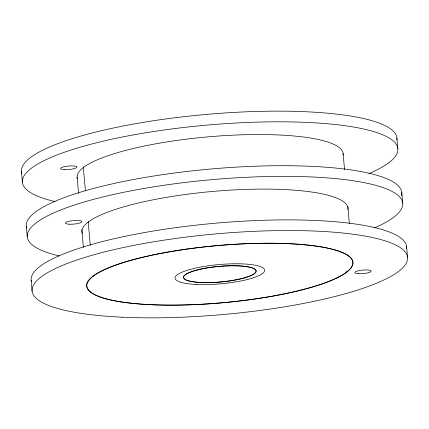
<?xml version="1.0" encoding="UTF-8"?>
<svg xmlns="http://www.w3.org/2000/svg" width="429" height="429" viewBox="0 0 429 429"><rect width="100%" height="100%" fill="white"/><g stroke="black" fill="none" stroke-linecap="round" stroke-linejoin="round"><path stroke-width="0.64" d="M396.895 137.999L397.844 148.659M401.764 192.557L402.713 203.217M406.601 246.729L407.55 257.389M343.114 153.555L344.541 169.568M347.817 206.263L349.362 223.606M346.557 271.439L346.616 272.104M83.274 166.881L85.414 190.835M88.143 221.439L90.283 245.388M92.98 275.611L93.039 276.276M77.134 177.365L78.566 193.377M81.778 229.402L83.387 247.415M21.45 171.6L22.399 182.261M26.319 226.158L27.268 236.819M31.156 280.33L32.105 290.991M59.293 255.974A188.47 40.471 -5.1 0 1 89.275 200.541A188.47 40.471 -5.1 0 1 335.467 178.603A188.47 40.471 -5.1 0 1 374.469 227.89M26.737 228.126A188.47 40.471 -5.1 0 1 212.736 168.844A188.47 40.471 -5.1 0 1 401.512 195.672M82.298 233.317A133.521 28.673 -5.1 0 1 212.248 191.479A133.521 28.673 -5.1 0 1 347.957 209.524M77.429 178.759A133.521 28.673 -5.1 0 1 207.379 136.921A133.521 28.673 -5.1 0 1 343.087 154.966M31.381 281.655A188.47 40.471 -5.1 0 1 216.538 223.107A188.47 40.471 -5.1 0 1 406.563 248.713M55.03 201.555A188.47 40.471 -5.1 0 1 84.154 146.053A188.47 40.471 -5.1 0 1 330.898 124.078A188.47 40.471 -5.1 0 1 369.004 173.589M21.868 173.573A188.47 40.471 -5.1 0 1 205.298 114.511A188.47 40.471 -5.1 0 1 396.857 139.983M69.305 224.217A8.221 1.764 -5.1 0 0 81.778 221.696A8.221 1.764 -5.1 0 0 69.707 221.117A8.221 1.764 -5.1 0 0 69.305 224.217M196.579 284.459A44.997 9.663 -5.1 0 0 264.645 270.586A44.997 9.663 -5.1 0 0 198.257 267.524A44.997 9.663 -5.1 0 0 196.579 284.459M201.04 282.491A36.368 7.808 -5.1 0 0 256.049 271.278A36.368 7.808 -5.1 0 0 202.397 268.801A36.368 7.808 -5.1 0 0 201.04 282.491M150.07 304.633A133.521 28.673 -5.1 0 0 352.788 263.696A133.521 28.673 -5.1 0 0 156.623 254.241A133.521 28.673 -5.1 0 0 150.07 304.633M200.793 282.496A36.433 7.824 -5.1 0 0 256.108 271.326A36.433 7.824 -5.1 0 0 202.579 268.747A36.433 7.824 -5.1 0 0 200.793 282.496M122.453 317.213A188.47 40.471 -5.1 0 0 407.545 259.095A188.47 40.471 -5.1 0 0 129.483 246.262A188.47 40.471 -5.1 0 0 122.453 317.213M358.703 273.707A8.221 1.764 -5.1 0 0 371.182 271.187A8.221 1.764 -5.1 0 0 359.105 270.608A8.221 1.764 -5.1 0 0 358.703 273.707M64.436 169.659A8.221 1.764 -5.1 0 0 76.909 167.138A8.221 1.764 -5.1 0 0 64.838 166.559A8.221 1.764 -5.1 0 0 64.436 169.659M150.761 304.703A133.682 28.705 -5.1 0 0 352.976 263.481A133.682 28.705 -5.1 0 0 155.748 254.381A133.682 28.705 -5.1 0 0 150.761 304.703"/></g></svg>
